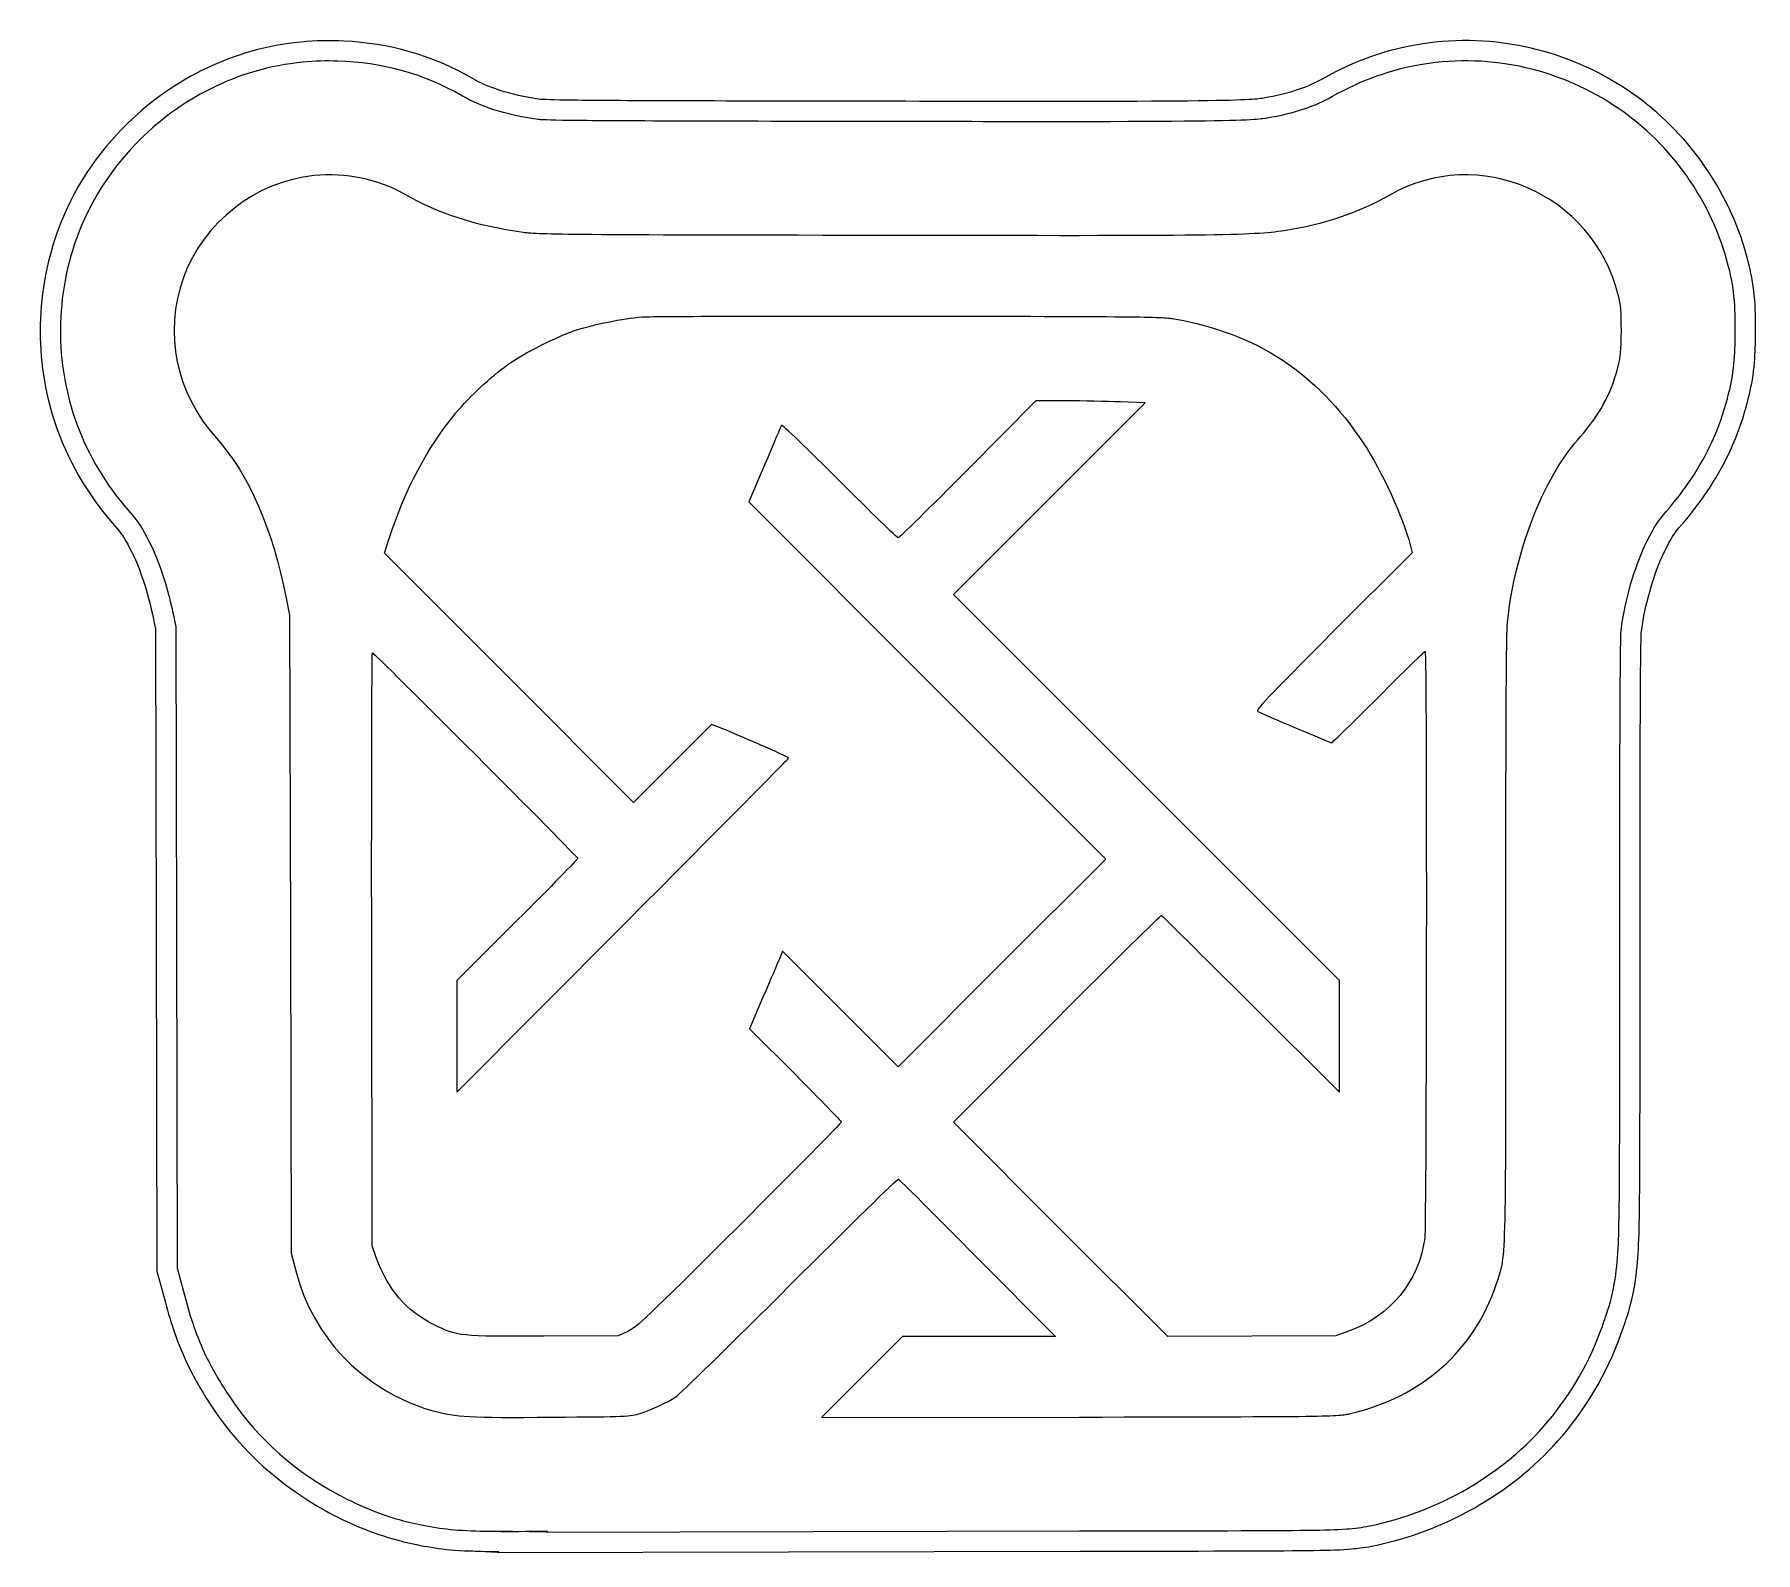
# Model space of a CAD drawing. Header units: millimetres. Extents: x 23 to 91, y -51.2 to 8.8.
import ezdxf

# ---------------------------------------------------------------- set-up
doc = ezdxf.new("R2010")
doc.units = ezdxf.units.MM
doc.layers.get('0').update_dxf_attribs({"linetype": 'CONTINUOUS'})

msp = doc.modelspace()

# ---------------------------------------------------------------- linework, layer by layer
for p, q in [((62.565, -5.696), (59.877, -8.402)), ((63.752, -5.696), (62.565, -5.696)), ((63.095, -9.56), (66.883, -5.772)), ((66.883, -5.772), (65.905, -5.737)), ((51.858, -8.199), (51.224, -9.683)), ((51.224, -9.683), (58.276, -16.735)), ((59.306, -13.349), (63.095, -9.56)), ((36.839, -11.713), (37.025, -11.137)), ((77.351, -11.387), (77.427, -11.696)), ((41.756, -16.63), (36.839, -11.713)), ((77.427, -11.696), (74.325, -14.797)), ((32.958, -13.494), (33.092, -14.163)), ((66.929, -20.971), (59.306, -13.349)), ((33.092, -14.163), (33.121, -26.761)), ((27.76, -14.53), (27.793, -14.694)), ((27.793, -14.694), (27.821, -26.774)), ((28.545, -14.374), (28.593, -14.614)), ((28.593, -14.614), (28.621, -26.772)), ((46.679, -21.553), (41.756, -16.63)), ((58.276, -16.735), (65.329, -23.794)), ((49.752, -18.481), (48.215, -20.017)), ((50.008, -18.574), (49.752, -18.481)), ((48.215, -20.017), (46.679, -21.553)), ((74.552, -28.594), (66.929, -20.971)), ((65.329, -23.794), (61.227, -27.896)), ((42.082, -26.209), (39.696, -28.594)), ((39.696, -32.994), (46.249, -26.418)), ((27.821, -26.774), (27.851, -40.062)), ((28.621, -26.772), (28.651, -39.956)), ((33.121, -26.761), (33.15, -39.36)), ((36.35, -39.069), (36.333, -27.355)), ((52.562, -27.436), (52.44, -27.727)), ((54.843, -29.717), (52.562, -27.436)), ((61.227, -27.896), (57.124, -31.999)), ((39.696, -28.594), (39.696, -30.794)), ((74.552, -30.794), (74.552, -28.594)), ((51.788, -29.252), (51.259, -30.497)), ((57.124, -31.999), (54.843, -29.717)), ((71.055, -29.514), (74.552, -32.994)), ((51.259, -30.497), (53.068, -32.307)), ((59.306, -34.181), (63.391, -30.096)), ((39.696, -30.794), (39.696, -32.994)), ((74.552, -32.994), (74.552, -30.794)), ((63.543, -38.417), (59.306, -34.181)), ((67.779, -42.653), (63.543, -38.417)), ((33.15, -39.36), (33.307, -39.947)), ((36.513, -39.534), (36.35, -39.069)), ((27.851, -40.062), (28.185, -41.311)), ((28.651, -39.956), (28.96, -41.11)), ((60.261, -39.552), (63.339, -42.647)), ((46.068, -42.618), (43.135, -42.636)), ((46.446, -42.45), (46.068, -42.618)), ((57.299, -42.647), (55.699, -44.248)), ((60.319, -42.647), (57.299, -42.647)), ((63.339, -42.647), (60.319, -42.647)), ((71.09, -42.636), (67.779, -42.653)), ((74.407, -42.618), (71.09, -42.636)), ((74.919, -42.438), (74.407, -42.618)), ((55.699, -44.248), (54.098, -45.854)), ((54.098, -45.854), (64.282, -45.83)), ((43.238, -50.379), (41.219, -50.343)), ((43.238, -50.379), (64.29, -50.33)), ((43.278, -50.338), (43.238, -50.379)), ((41.307, -51.183), (40.09, -51.114)), ((41.307, -51.183), (64.291, -51.13)), ((41.348, -51.142), (41.307, -51.183))]:
    msp.add_line(p, q)
for points, knots in [([(33.537, 8.476), (30.868, 8.217), (28.516, 7.032), (26.712, 5.284), (25.499, 4.109), (24.519, 2.657), (23.914, 0.972), (23.913, 0.97), (23.913, 0.968), (23.912, 0.967)], [0.000479, 0.000479, 0.000479, 0.000479, 0.598384, 0.598384, 0.598384, 1, 1, 1, 1.000779, 1.000779, 1.000779, 1.000779]), ([(40.329, 7.032), (40.327, 7.033), (40.325, 7.034), (40.323, 7.035), (38.698, 7.982), (36.998, 8.424), (35.242, 8.514), (34.681, 8.543), (34.112, 8.532), (33.537, 8.476)], [-0.001959, -0.001959, -0.001959, -0.001959, 0, 0, 0, 0.757667, 0.757667, 0.757667, 1, 1, 1, 1]), ([(90.703, -0.197), (90.021, 2.493), (88.414, 4.765), (86.357, 6.281), (84.082, 7.957), (81.24, 8.778), (78.337, 8.469), (76.812, 8.307), (75.278, 7.822), (73.874, 7.014), (73.872, 7.013), (73.869, 7.011), (73.867, 7.01)], [0.000464, 0.000464, 0.000464, 0.000464, 0.372519, 0.372519, 0.372519, 0.783863, 0.783863, 0.783863, 1, 1, 1, 1.000666, 1.000666, 1.000666, 1.000666]), ([(33.614, 7.68), (31.009, 7.427), (28.716, 6.222), (27.002, 4.443), (25.997, 3.399), (25.183, 2.139), (24.667, 0.701), (24.666, 0.698), (24.665, 0.696), (24.664, 0.693)], [0.000439, 0.000439, 0.000439, 0.000439, 0.630416, 0.630416, 0.630416, 1, 1, 1, 1.001322, 1.001322, 1.001322, 1.001322]), ([(39.925, 6.341), (39.923, 6.342), (39.922, 6.343), (39.92, 6.344), (38.362, 7.252), (36.705, 7.668), (34.996, 7.724), (34.54, 7.739), (34.079, 7.725), (33.614, 7.68)], [-0.001663, -0.001663, -0.001663, -0.001663, 0, 0, 0, 0.789303, 0.789303, 0.789303, 1, 1, 1, 1]), ([(89.928, -0.395), (89.259, 2.243), (87.641, 4.438), (85.582, 5.85), (83.36, 7.374), (80.596, 8.049), (77.829, 7.593), (76.611, 7.393), (75.398, 6.968), (74.273, 6.321), (74.271, 6.32), (74.269, 6.318), (74.267, 6.317)], [0.000423, 0.000423, 0.000423, 0.000423, 0.3917, 0.3917, 0.3917, 0.814004, 0.814004, 0.814004, 1, 1, 1, 1.000565, 1.000565, 1.000565, 1.000565]), ([(42.997, 6.212), (41.738, 6.389), (40.869, 6.715), (40.335, 7.028), (40.333, 7.029), (40.331, 7.03), (40.329, 7.032)], [0.0117686, 0.0117686, 0.0117686, 0.0117686, 1, 1, 1, 1.0015555, 1.0015555, 1.0015555, 1.0015555]), ([(73.867, 7.01), (73.865, 7.008), (73.862, 7.007), (73.86, 7.006), (73.387, 6.731), (72.514, 6.407), (71.576, 6.265), (71.575, 6.265), (71.575, 6.264), (71.574, 6.264)], [-0.002014, -0.002014, -0.002014, -0.002014, 0, 0, 0, 1, 1, 1, 1.000529, 1.000529, 1.000529, 1.000529]), ([(42.91, 5.416), (41.557, 5.604), (40.579, 5.958), (39.93, 6.338), (39.928, 6.339), (39.927, 6.34), (39.925, 6.341)], [0.0057594, 0.0057594, 0.0057594, 0.0057594, 1, 1, 1, 1.0013207, 1.0013207, 1.0013207, 1.0013207]), ([(56.289, 6.138), (56.289, 6.138), (56.289, 6.138), (56.288, 6.138), (49.349, 6.148), (45.976, 6.157), (44.32, 6.178), (43.471, 6.189), (43.079, 6.206), (42.997, 6.212)], [-0.0000206, -0.0000206, -0.0000206, -0.0000206, 0, 0, 0, 0.5773101, 0.5773101, 0.5773101, 0.8728806, 0.8728806, 0.8728806, 0.8728806]), ([(71.574, 6.264), (71.573, 6.264), (71.572, 6.264), (71.571, 6.264), (71.361, 6.232), (71.274, 6.219), (70.817, 6.196), (69.964, 6.154), (68.041, 6.13), (63.808, 6.13), (61.851, 6.129), (59.394, 6.133), (56.29, 6.138), (56.29, 6.138), (56.289, 6.138), (56.289, 6.138)], [-0.000626, -0.000626, -0.000626, -0.000626, 0, 0, 0, 0.268512, 0.268512, 0.268512, 0.768828, 0.768828, 0.768828, 1, 1, 1, 1.000018, 1.000018, 1.000018, 1.000018]), ([(74.267, 6.317), (74.265, 6.316), (74.263, 6.315), (74.261, 6.314), (73.684, 5.979), (72.724, 5.63), (71.696, 5.474), (71.695, 5.474), (71.695, 5.474), (71.694, 5.473)], [-0.00171, -0.00171, -0.00171, -0.00171, 0, 0, 0, 1, 1, 1, 1.000449, 1.000449, 1.000449, 1.000449]), ([(71.694, 5.473), (71.693, 5.473), (71.693, 5.473), (71.692, 5.473), (71.464, 5.438), (71.337, 5.421), (70.872, 5.398), (69.943, 5.351), (67.867, 5.328), (63.112, 5.33), (61.276, 5.33), (59.035, 5.334), (56.288, 5.338), (56.288, 5.338), (56.288, 5.338), (56.288, 5.338)], [-0.000531, -0.000531, -0.000531, -0.000531, 0, 0, 0, 0.265563, 0.265563, 0.265563, 0.795413, 0.795413, 0.795413, 1, 1, 1, 1.000016, 1.000016, 1.000016, 1.000016]), ([(56.288, 5.338), (56.288, 5.338), (56.287, 5.338), (56.287, 5.338), (49.133, 5.349), (45.769, 5.358), (44.159, 5.38), (43.307, 5.392), (42.958, 5.412), (42.912, 5.416), (42.911, 5.416), (42.91, 5.416), (42.91, 5.416)], [-0.0000175, -0.0000175, -0.0000175, -0.0000175, 0, 0, 0, 0.5951965, 0.5951965, 0.5951965, 0.9102161, 0.9102161, 0.9102161, 0.9160877, 0.9160877, 0.9160877, 0.9160877]), ([(23.912, 0.967), (23.912, 0.965), (23.911, 0.963), (23.91, 0.962), (23.014, -1.55), (23.012, -4.347), (23.914, -6.827), (24.436, -8.261), (25.245, -9.585), (26.272, -10.726), (26.272, -10.726), (26.272, -10.726), (26.272, -10.726)], [-0.000763, -0.000763, -0.000763, -0.000763, 0, 0, 0, 0.633646, 0.633646, 0.633646, 1, 1, 1, 1.000083, 1.000083, 1.000083, 1.000083]), ([(24.664, 0.693), (23.792, -1.75), (23.832, -4.463), (24.775, -6.841), (25.261, -8.065), (25.974, -9.2), (26.866, -10.191), (26.867, -10.191), (26.867, -10.191), (26.867, -10.191)], [0, 0, 0, 0, 0.660104, 0.660104, 0.660104, 1, 1, 1, 1.000071, 1.000071, 1.000071, 1.000071]), ([(90.19, -2.948), (90.19, -2.943), (90.19, -2.938), (90.19, -2.932), (90.19, -2.469), (90.191, -2.073), (90.139, -1.562), (90.098, -1.155), (90.01, -0.715), (89.928, -0.395)], [-0.006925, -0.006925, -0.006925, -0.006925, 0, 0, 0, 0.554445, 0.554445, 0.554445, 0.995951, 0.995951, 0.995951, 0.995951]), ([(90.99, -2.951), (90.99, -2.945), (90.99, -2.939), (90.99, -2.932), (90.99, -2.472), (90.992, -2.065), (90.939, -1.518), (90.894, -1.061), (90.794, -0.552), (90.703, -0.197)], [-0.008156, -0.008156, -0.008156, -0.008156, 0, 0, 0, 0.542171, 0.542171, 0.542171, 0.995571, 0.995571, 0.995571, 0.995571]), ([(89.882, -5.601), (89.884, -5.595), (89.885, -5.589), (89.887, -5.583), (89.957, -5.314), (90.043, -4.96), (90.1, -4.557), (90.162, -4.12), (90.178, -3.726), (90.185, -3.37), (90.188, -3.238), (90.189, -3.106), (90.19, -2.964), (90.19, -2.959), (90.19, -2.954), (90.19, -2.948)], [-0.011583, -0.011583, -0.011583, -0.011583, 0, 0, 0, 0.402629, 0.402629, 0.402629, 0.838702, 0.838702, 0.838702, 1, 1, 1, 1.006483, 1.006483, 1.006483, 1.006483]), ([(90.655, -5.807), (90.657, -5.8), (90.659, -5.793), (90.661, -5.786), (90.733, -5.509), (90.826, -5.127), (90.89, -4.688), (90.955, -4.232), (90.975, -3.813), (90.983, -3.46), (90.987, -3.297), (90.989, -3.14), (90.99, -2.97), (90.99, -2.964), (90.99, -2.957), (90.99, -2.951)], [-0.013642, -0.013642, -0.013642, -0.013642, 0, 0, 0, 0.396848, 0.396848, 0.396848, 0.809537, 0.809537, 0.809537, 1, 1, 1, 1.007635, 1.007635, 1.007635, 1.007635]), ([(87.468, -10.062), (87.469, -10.06), (87.47, -10.059), (87.471, -10.058), (88.169, -9.248), (88.815, -8.321), (89.28, -7.297), (89.533, -6.739), (89.728, -6.17), (89.877, -5.619), (89.879, -5.613), (89.88, -5.607), (89.882, -5.601)], [-0.001455, -0.001455, -0.001455, -0.001455, 0, 0, 0, 0.647342, 0.647342, 0.647342, 1, 1, 1, 1.005845, 1.005845, 1.005845, 1.005845]), ([(88.073, -10.584), (88.075, -10.583), (88.076, -10.581), (88.078, -10.58), (88.771, -9.774), (89.436, -8.837), (89.931, -7.793), (90.242, -7.14), (90.477, -6.467), (90.65, -5.827), (90.651, -5.82), (90.653, -5.814), (90.655, -5.807)], [-0.001713, -0.001713, -0.001713, -0.001713, 0, 0, 0, 0.61483, 0.61483, 0.61483, 1, 1, 1, 1.006884, 1.006884, 1.006884, 1.006884]), ([(26.867, -10.191), (26.867, -10.191), (26.867, -10.191), (26.867, -10.191), (27.247, -10.613), (27.839, -11.625), (28.271, -13.203), (28.37, -13.565), (28.461, -13.955), (28.544, -14.371), (28.544, -14.372), (28.544, -14.373), (28.545, -14.374)], [-0.000091, -0.000091, -0.000091, -0.000091, 0, 0, 0, 0.813499, 0.813499, 0.813499, 1, 1, 1, 1.000326, 1.000326, 1.000326, 1.000326]), ([(86.707, -11.229), (87.004, -10.64), (87.137, -10.444), (87.464, -10.066), (87.465, -10.064), (87.467, -10.063), (87.468, -10.062)], [0.0067635, 0.0067635, 0.0067635, 0.0067635, 1, 1, 1, 1.002067, 1.002067, 1.002067, 1.002067]), ([(26.272, -10.726), (26.272, -10.726), (26.272, -10.727), (26.273, -10.727), (26.512, -10.993), (26.994, -11.751), (27.382, -13.01), (27.52, -13.458), (27.648, -13.966), (27.759, -14.527), (27.76, -14.528), (27.76, -14.529), (27.76, -14.53)], [-0.000107, -0.000107, -0.000107, -0.000107, 0, 0, 0, 0.737392, 0.737392, 0.737392, 1, 1, 1, 1.000384, 1.000384, 1.000384, 1.000384]), ([(87.423, -11.586), (87.67, -11.097), (87.77, -10.95), (87.989, -10.685), (88.014, -10.655), (88.04, -10.623), (88.069, -10.589), (88.071, -10.588), (88.072, -10.586), (88.073, -10.584)], [0.0086533, 0.0086533, 0.0086533, 0.0086533, 0.8989494, 0.8989494, 0.8989494, 1, 1, 1, 1.0024349, 1.0024349, 1.0024349, 1.0024349]), ([(85.677, -14.823), (85.78, -13.825), (86.137, -12.496), (86.558, -11.546), (86.608, -11.435), (86.658, -11.329), (86.707, -11.229)], [0.0166634, 0.0166634, 0.0166634, 0.0166634, 0.8931573, 0.8931573, 0.8931573, 0.9960899, 0.9960899, 0.9960899, 0.9960899]), ([(86.475, -14.88), (86.568, -14.017), (86.879, -12.831), (87.243, -11.979), (87.303, -11.838), (87.363, -11.706), (87.423, -11.586)], [0.0250152, 0.0250152, 0.0250152, 0.0250152, 0.8573579, 0.8573579, 0.8573579, 0.9949112, 0.9949112, 0.9949112, 0.9949112]), ([(85.628, -27.023), (85.628, -23.199), (85.632, -20.277), (85.641, -18.225), (85.645, -17.176), (85.651, -16.353), (85.659, -15.762), (85.664, -15.321), (85.671, -15), (85.676, -14.855), (85.676, -14.843), (85.676, -14.832), (85.677, -14.823)], [0, 0, 0, 0, 0.473518, 0.473518, 0.473518, 0.7154225, 0.7154225, 0.7154225, 0.8959145, 0.8959145, 0.8959145, 0.9105705, 0.9105705, 0.9105705, 0.9105705]), ([(86.428, -27.023), (86.428, -23.225), (86.432, -20.317), (86.441, -18.269), (86.445, -17.215), (86.451, -16.388), (86.458, -15.794), (86.464, -15.351), (86.47, -15.028), (86.475, -14.888), (86.475, -14.885), (86.475, -14.882), (86.475, -14.88)], [0, 0, 0, 0, 0.4703714, 0.4703714, 0.4703714, 0.7123783, 0.7123783, 0.7123783, 0.893105, 0.893105, 0.893105, 0.8969672, 0.8969672, 0.8969672, 0.8969672]), ([(85.018, -42.019), (85.018, -42.018), (85.018, -42.017), (85.019, -42.016), (85.052, -41.918), (85.116, -41.757), (85.218, -41.414), (85.332, -41.03), (85.439, -40.505), (85.492, -40.037), (85.591, -39.153), (85.603, -38.286), (85.616, -36.572), (85.631, -34.665), (85.628, -31.743), (85.628, -27.023)], [-0.000791, -0.000791, -0.000791, -0.000791, 0, 0, 0, 0.151411, 0.151411, 0.151411, 0.321524, 0.321524, 0.321524, 0.642699, 0.642699, 0.642699, 1, 1, 1, 1]), ([(85.777, -42.273), (85.777, -42.272), (85.777, -42.27), (85.778, -42.269), (85.804, -42.19), (85.863, -42.041), (85.968, -41.697), (86.088, -41.303), (86.213, -40.733), (86.273, -40.239), (86.389, -39.3), (86.399, -38.476), (86.414, -36.887), (86.432, -34.979), (86.428, -32.004), (86.428, -27.023)], [-0.000931, -0.000931, -0.000931, -0.000931, 0, 0, 0, 0.143922, 0.143922, 0.143922, 0.308857, 0.308857, 0.308857, 0.622947, 0.622947, 0.622947, 1, 1, 1, 1]), ([(28.185, -41.311), (28.395, -42.102), (28.671, -42.943), (29.063, -43.76), (29.364, -44.386), (29.71, -44.958), (30.062, -45.482)], [0.0014919, 0.0014919, 0.0014919, 0.0014919, 0.5656143, 0.5656143, 0.5656143, 0.9974836, 0.9974836, 0.9974836, 0.9974836]), ([(28.96, -41.11), (29.162, -41.874), (29.421, -42.658), (29.787, -43.419), (30.066, -44), (30.39, -44.535), (30.727, -45.036)], [0.0024627, 0.0024627, 0.0024627, 0.0024627, 0.566846, 0.566846, 0.566846, 0.9977553, 0.9977553, 0.9977553, 0.9977553]), ([(76.013, -50.073), (78.75, -49.437), (81.231, -47.95), (82.966, -45.793), (83.862, -44.678), (84.557, -43.396), (85.017, -42.022), (85.017, -42.021), (85.017, -42.02), (85.018, -42.019)], [0.0007878, 0.0007878, 0.0007878, 0.0007878, 0.6594726, 0.6594726, 0.6594726, 1, 1, 1, 1.0003652, 1.0003652, 1.0003652, 1.0003652]), ([(76.195, -50.852), (78.972, -50.207), (81.525, -48.726), (83.362, -46.568), (84.429, -45.315), (85.248, -43.85), (85.775, -42.276), (85.776, -42.275), (85.776, -42.274), (85.777, -42.273)], [0.0008807, 0.0008807, 0.0008807, 0.0008807, 0.6330396, 0.6330396, 0.6330396, 1, 1, 1, 1.0004301, 1.0004301, 1.0004301, 1.0004301]), ([(30.062, -45.482), (31.234, -47.235), (32.751, -48.547), (34.49, -49.518), (35.382, -50.016), (36.34, -50.419), (37.372, -50.697)], [0.0013428, 0.0013428, 0.0013428, 0.0013428, 0.6607473, 0.6607473, 0.6607473, 0.9990115, 0.9990115, 0.9990115, 0.9990115]), ([(30.727, -45.036), (31.862, -46.736), (33.363, -48.013), (35.086, -48.932), (35.865, -49.348), (36.696, -49.687), (37.581, -49.925)], [0.0012167, 0.0012167, 0.0012167, 0.0012167, 0.6883372, 0.6883372, 0.6883372, 0.9991002, 0.9991002, 0.9991002, 0.9991002]), ([(37.581, -49.925), (38.139, -50.075), (38.954, -50.238), (39.748, -50.292), (40.656, -50.355), (41.599, -50.349), (43.278, -50.338)], [0, 0, 0, 0, 0.4569675, 0.4569675, 0.4569675, 0.9793433, 0.9793433, 0.9793433, 0.9793433]), ([(64.29, -50.33), (69.338, -50.322), (71.872, -50.318), (73.285, -50.3), (73.992, -50.29), (74.414, -50.281), (74.844, -50.25), (75.134, -50.229), (75.476, -50.185), (75.743, -50.132), (75.866, -50.107), (75.959, -50.085), (76.013, -50.073)], [0, 0, 0, 0, 0.5, 0.5, 0.5, 0.75, 0.75, 0.75, 0.9182132, 0.9182132, 0.9182132, 0.9954302, 0.9954302, 0.9954302, 0.9954302]), ([(37.372, -50.697), (37.93, -50.848), (38.786, -51.022), (39.592, -51.083), (40.143, -51.125), (40.679, -51.137), (41.348, -51.142)], [0, 0, 0, 0, 0.4386513, 0.4386513, 0.4386513, 0.7385301, 0.7385301, 0.7385301, 0.7385301]), ([(64.291, -51.13), (69.339, -51.122), (71.871, -51.118), (73.296, -51.099), (74.008, -51.09), (74.438, -51.082), (74.903, -51.048), (75.192, -51.027), (75.536, -50.985), (75.83, -50.93), (75.999, -50.898), (76.129, -50.867), (76.195, -50.852)], [0, 0, 0, 0, 0.5, 0.5, 0.5, 0.75, 0.75, 0.75, 0.9056515, 0.9056515, 0.9056515, 0.9948715, 0.9948715, 0.9948715, 0.9948715])]:
    msp.add_open_spline(points, degree=3, knots=knots)
for points in [[(34.052, 3.201), (31.759, 2.98), (29.682, 1.35), (28.902, -0.82)], [(37.654, 2.456), (36.635, 3.05), (35.303, 3.323), (34.052, 3.201)], [(85.568, -1.507), (84.555, 2.497), (80.046, 4.452), (76.519, 2.421)], [(42.321, 0.955), (40.499, 1.205), (38.934, 1.705), (37.654, 2.456)], [(76.519, 2.421), (75.355, 1.746), (73.906, 1.257), (72.37, 1.025)], [(56.281, 0.838), (44.258, 0.856), (42.978, 0.867), (42.321, 0.955)], [(72.37, 1.025), (71.073, 0.827), (69.711, 0.815), (56.281, 0.838)], [(28.902, -0.82), (28.111, -3.037), (28.588, -5.376), (30.211, -7.18)], [(85.69, -2.932), (85.69, -2.164), (85.673, -1.914), (85.568, -1.507)], [(44.381, -2.909), (45.067, -2.682), (46.272, -2.438), (46.999, -2.38)], [(46.999, -2.38), (47.319, -2.356), (52.062, -2.339), (57.532, -2.351)], [(57.532, -2.351), (66.505, -2.356), (67.535, -2.368), (68.029, -2.455)], [(68.029, -2.455), (71.3, -3.037), (73.639, -4.568), (75.495, -7.355)], [(41.704, -4.265), (42.326, -3.823), (43.647, -3.148), (44.381, -2.909)], [(85.533, -4.445), (85.667, -3.933), (85.684, -3.753), (85.69, -2.932)], [(39.661, -6.174), (40.197, -5.528), (41.035, -4.748), (41.704, -4.265)], [(84.061, -7.122), (84.852, -6.203), (85.259, -5.458), (85.533, -4.445)], [(65.905, -5.737), (65.37, -5.714), (64.398, -5.696), (63.752, -5.696)], [(37.025, -11.137), (37.636, -9.217), (38.538, -7.518), (39.661, -6.174)], [(52.521, -6.657), (52.504, -6.686), (52.207, -7.384), (51.858, -8.199)], [(54.803, -8.85), (53.563, -7.611), (52.533, -6.622), (52.521, -6.657)], [(30.211, -7.18), (31.474, -8.583), (32.411, -10.742), (32.958, -13.494)], [(75.495, -7.355), (76.228, -8.455), (77.078, -10.299), (77.351, -11.387)], [(82.682, -9.217), (83.101, -8.385), (83.502, -7.768), (84.061, -7.122)], [(59.877, -8.402), (58.405, -9.892), (57.165, -11.108), (57.13, -11.108)], [(57.13, -11.108), (57.095, -11.108), (56.048, -10.096), (54.803, -8.85)], [(81.192, -14.448), (81.361, -12.697), (81.919, -10.753), (82.682, -9.217)], [(74.325, -14.797), (71.608, -17.515), (71.236, -17.911), (71.329, -17.963)], [(81.128, -27.023), (81.128, -18.941), (81.145, -14.879), (81.192, -14.448)], [(36.362, -15.647), (36.432, -15.647), (44.468, -23.695), (44.468, -23.765)], [(76.094, -17.393), (77.084, -16.398), (77.916, -15.589), (77.939, -15.589)], [(77.939, -15.589), (78.015, -15.589), (77.997, -38.26), (77.922, -38.784)], [(36.333, -27.355), (36.327, -20.919), (36.339, -15.647), (36.362, -15.647)], [(74.244, -19.197), (74.273, -19.197), (75.105, -18.382), (76.094, -17.393)], [(71.329, -17.963), (71.521, -18.062), (74.203, -19.197), (74.244, -19.197)], [(52.801, -19.802), (52.801, -19.761), (50.747, -18.859), (50.008, -18.574)], [(46.249, -26.418), (49.851, -22.804), (52.801, -19.825), (52.801, -19.802)], [(44.468, -23.765), (44.468, -23.8), (43.397, -24.899), (42.082, -26.209)], [(63.391, -30.096), (65.643, -27.844), (67.5, -26.011), (67.523, -26.017)], [(67.523, -26.017), (67.546, -26.028), (69.135, -27.599), (71.055, -29.514)], [(80.75, -40.593), (81.151, -39.389), (81.128, -40.238), (81.128, -27.023)], [(52.44, -27.727), (52.37, -27.884), (52.079, -28.571), (51.788, -29.252)], [(53.068, -32.307), (54.069, -33.308), (54.884, -34.152), (54.884, -34.181)], [(54.884, -34.181), (54.884, -34.216), (53.068, -36.049), (50.857, -38.26)], [(52.853, -40.622), (55.181, -38.306), (57.107, -36.415), (57.136, -36.427)], [(57.136, -36.427), (57.165, -36.438), (58.573, -37.847), (60.261, -39.552)], [(50.857, -38.26), (47.092, -42.013), (46.801, -42.287), (46.446, -42.45)], [(77.922, -38.784), (77.689, -40.477), (76.56, -41.85), (74.919, -42.438)], [(33.307, -39.947), (33.592, -41.024), (33.866, -41.641), (34.465, -42.531)], [(38.794, -42.188), (37.706, -41.647), (36.95, -40.768), (36.513, -39.534)], [(48.349, -45.027), (48.506, -44.928), (50.531, -42.944), (52.853, -40.622)], [(74.989, -45.691), (77.805, -45.039), (79.877, -43.2), (80.75, -40.593)], [(34.465, -42.531), (35.419, -43.963), (37.06, -45.126), (38.754, -45.58)], [(43.135, -42.636), (39.807, -42.653), (39.72, -42.642), (38.794, -42.188)], [(46.935, -45.685), (47.43, -45.528), (47.988, -45.272), (48.349, -45.027)], [(38.754, -45.58), (39.702, -45.836), (40.144, -45.86), (43.45, -45.836)], [(43.45, -45.836), (46.417, -45.813), (46.551, -45.807), (46.935, -45.685)], [(64.282, -45.83), (74.378, -45.813), (74.471, -45.813), (74.989, -45.691)]]:
    msp.add_open_spline(points, degree=3)

doc.saveas('drawing.dxf')
